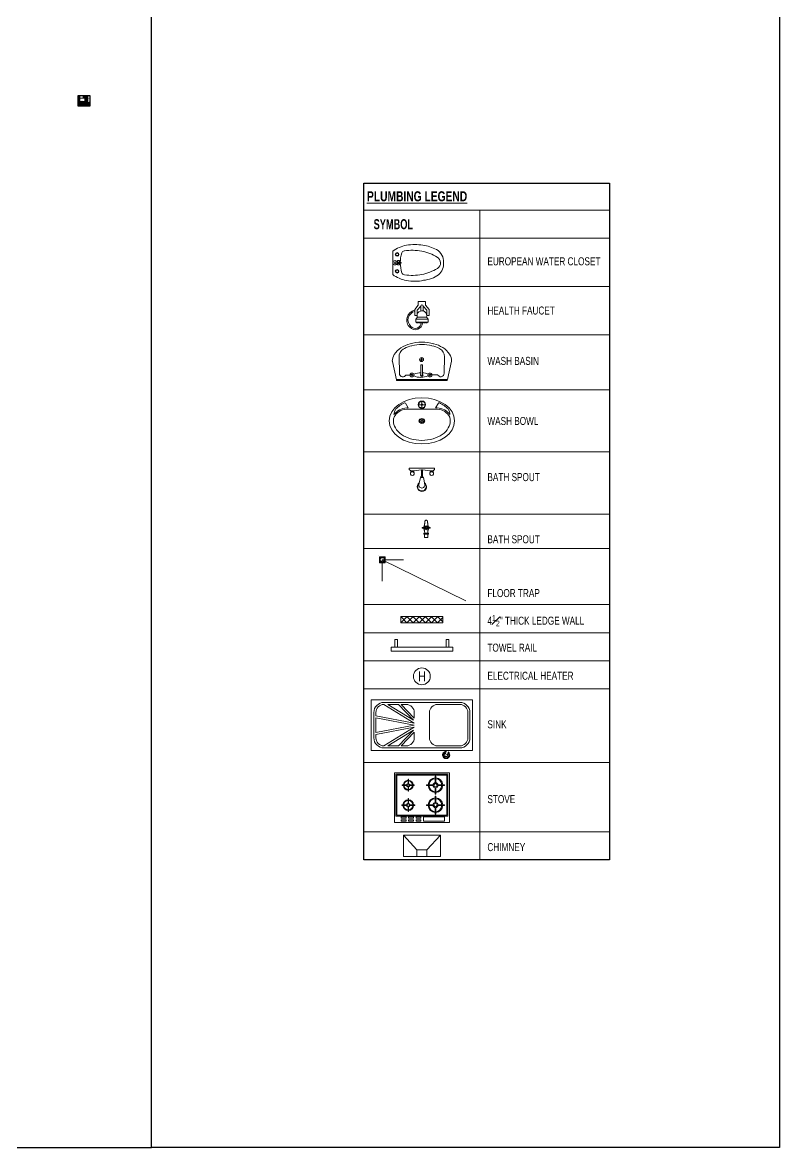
# Model space of a CAD drawing. Header units: inches. Extents: x 3365147 to 3374664, y 1380917 to 1384908.
# Drawn here: x 3370518.6 to 3370813.2, y 1384156.3 to 1384594 of the extents above; entities that cross this region are included whole.
import ezdxf
from ezdxf.enums import TextEntityAlignment as Align

# ---------------------------------------------------------------- set-up
doc = ezdxf.new("R2010")
doc.units = ezdxf.units.IN
doc.header["$LTSCALE"] = 18
doc.header["$MEASUREMENT"] = 0
doc.header["$PDSIZE"] = -1
for name, pattern in [('CONTINOUS', [0]), ('DASHDOT', [1, 0.5, -0.25, 0, -0.25]), ('DOT2', [0.125, 0, -0.125]), ('HIDDEN', [0.375, 0.25, -0.125]), ('HIDDEN2', [0.1875, 0.125, -0.0625])]:
    doc.linetypes.add(name, pattern=pattern)
for name, color, linetype, lineweight in [('CIVIL-DOORS SHUTTER_BC', 40, 'Continuous', 9), ('CIVIL-DOORS THIN_BC', 252, 'Continuous', 5), ('CIVIL-DOORS-00_BC', 30, 'Continuous', 18), ('DETAIL-PART PLAN_BC', 2, 'DASHDOT', 25), ('DETAIL-TEXT ARROW_BC', 4, 'Continuous', 13), ('DETAIL-TEXT HEADING_BC', 2, 'Continuous', 25), ('DETAIL-TEXT_BC', 3, 'CONTINOUS', 18), ('DIM-04_BC', 3, 'Continuous', 9), ('FLOORING-00_BC', 1, 'DASHDOT', 25), ('FLOORING-FLOOR HATCH_BC', 254, 'Continuous', 5), ('PERGOLA HATCH_BC', 252, 'HIDDEN', 5), ('PLUMBING-FITTINGS_BC', 201, 'Continuous', 13), ('PLUMBING-LEDGE WALL HATCH_BC', 165, 'Continuous', 5), ('PLUMBING-LEDGE WALL-00_BC', 164, 'Continuous', 20), ('PLUMBING-LEGEND TEXT BORDER_BC', 4, 'Continuous', 9), ('PLUMBING-LEGEND TEXT-00_BC', 3, 'Continuous', 13), ('PLUMBING-TEXT-00_BC', 4, 'Continuous', 9), ('SECTION-FLOORING LINE_BC', 142, 'Continuous', 20), ('WALL-00_BC', 7, 'Continuous', 30)]:
    doc.layers.add(name, color=color, linetype=linetype, lineweight=lineweight)
doc.styles.add('BC-WALL_DIM', font='swisscl.ttf')
doc.styles.add('DIM_BC', font='swisscl.ttf')
doc.styles.add('WD Room text', font='swisscl.ttf')
doc.dimstyles.new('DIM_BC', dxfattribs={"dimtxt": 4, "dimasz": 2, "dimexe": 4.5, "dimexo": 0, "dimgap": 1, "dimtad": 1, "dimdec": 4, "dimzin": 3, "dimdsep": 46, "dimlunit": 4, "dimtxsty": 'DIM_BC', "dimblk": 'ARCHTICK', "dimcen": 0.0625, "dimdle": 0.25, "dimse1": 1, "dimse2": 1, "dimclrd": 7, "dimclre": 4, "dimclrt": 256, "dimadec": 0, "dimazin": 0, "dimtfac": 0.5, "dimtdec": 4, "dimtix": 1, "dimtofl": 0, "dimtmove": 2, "dimatfit": 2, "dimfxl": 0, "dimfrac": 1, "dimtolj": 1, "dimtzin": 1, "dimlwd": -1, "dimarcsym": 0})
doc.dimstyles.new('FLOORING_DIM-01', dxfattribs={"dimscale": 0.5, "dimtxt": 4, "dimasz": 2, "dimexe": 4.5, "dimexo": 0, "dimgap": 0.5, "dimtad": 1, "dimdec": 4, "dimzin": 3, "dimdsep": 46, "dimlunit": 4, "dimtxsty": 'BC-WALL_DIM', "dimblk": 'ARCHTICK', "dimcen": 0, "dimdle": 1, "dimse1": 1, "dimse2": 1, "dimclrd": 256, "dimclre": 4, "dimclrt": 2, "dimadec": 0, "dimazin": 0, "dimtfac": 0.5, "dimtdec": 4, "dimtix": 1, "dimtofl": 0, "dimtmove": 2, "dimatfit": 3, "dimfxl": 0, "dimfrac": 1, "dimtolj": 1, "dimtzin": 1, "dimarcsym": 0})
doc.dimstyles.new('FLOORING_DIM-02', dxfattribs={"dimscale": 0.5, "dimtxt": 4, "dimasz": 2, "dimexe": 4.5, "dimexo": 0, "dimgap": 0.5, "dimtad": 1, "dimdec": 0, "dimlfac": 25.4, "dimzin": 3, "dimdsep": 46, "dimtxsty": 'BC-WALL_DIM', "dimblk": 'ARCHTICK', "dimcen": 0, "dimdle": 1, "dimse1": 1, "dimse2": 1, "dimclrd": 256, "dimclre": 4, "dimclrt": 3, "dimadec": 0, "dimazin": 0, "dimtfac": 0.5, "dimtdec": 0, "dimtix": 1, "dimtofl": 0, "dimtmove": 2, "dimatfit": 3, "dimfxl": 0, "dimfrac": 1, "dimtolj": 1, "dimtzin": 1, "dimarcsym": 0})

# ---------------------------------------------------------------- blocks, each defined once
blk = doc.blocks.new('Washbase 004 thin')
for p, q in [((-221, 75), (-226, 230)), ((-3, 225), (-3, 189)), ((223, 233), (220, 70)), ((-292, 185), (-251, 4)), ((-22, 202), (15, 202)), ((-10, 145), (-10, 53)), ((-10, 145), (-10, 145)), ((6, 53), (6, 145)), ((6, 145), (6, 145)), ((292, 189), (252, 8)), ((252, 8), (-251, 8)), ((-251, 8), (-251, 0)), ((251, 0), (-251, 0)), ((-220, 57), (-221, 75)), ((-214, 47), (-220, 57)), ((-205, 39), (-214, 47)), ((-194, 35), (-205, 39)), ((-183, 35), (-194, 35)), ((-172, 39), (-183, 35)), ((-163, 47), (-172, 39)), ((-160, 52), (-163, 47)), ((-116, 52), (-160, 52)), ((-10, 53), (-10, 53)), ((6, 53), (6, 53)), ((155, 53), (98, 53)), ((170, 40), (155, 53)), ((181, 36), (170, 40)), ((192, 36), (181, 36)), ((203, 40), (192, 36)), ((212, 48), (203, 40)), ((218, 58), (212, 48)), ((220, 70), (218, 58)), ((251, 0), (251, 8))]:
    blk.add_line(p, q)
for centre, radius in [((-3, 205), 19.5), ((-97, 53), 19.5), ((-97, 53), 8.49), ((79, 53), 19.5), ((79, 53), 8.49)]:
    blk.add_circle(centre, radius)
for centre, radius, start, end in [((-31, 47), 326, 105.3179, 122.617), ((-33, 50), 300, 102.6999, 117.8694), ((4, -97), 474, 90.5137, 104.8044), ((2, -123), 477, 90.2298, 102.2344), ((-1, -97), 474, 75.6777, 89.9684), ((-2, -123), 477, 77.7656, 89.7702), ((33, 50), 300, 62.1306, 77.3001), ((33, 47), 326, 57.86, 75.159), ((-175, 191), 118, 146.8587, 180.8215), ((-87, 136), 221, 122.9064, 147.3539), ((-136, 233), 90, 122.2412, 181.7405), ((-89, 158), 179, 118.2277, 122.2412), ((89, 158), 179, 60.0201, 61.7719), ((133, 235), 90, 358.9463, 60.0201), ((88, 137), 221, 33.1113, 57.5587), ((175, 192), 118, 359.6287, 33.5916), ((-174, 189), 118, 180.1887, 182.0734), ((-2, 146), 7.8, 350.1551, 189.8449), ((174, 191), 118, 359.0529, 0.2459), ((-12, 197), 168, 245.8206, 295.5125), ((-9, -107), 182, 90.2939, 112.5355), ((-2, 53), 13, 128.4979, 51.5021), ((-2, 53), 13.4, 180, 0), ((-2, 53), 7.98, 180, 0), ((-9, -107), 182, 67.4645, 85.1913)]:
    blk.add_arc(centre, radius, start, end)
blk = doc.blocks.new('Sink-Drain-Board')
blk.add_line((59, -250), (64, -235))
for points in [[(600, 500), (100, 500), (100, -500), (600, -500)], [(350, 78), (422, 455), (278, 455)], [(302, 84), (145, 338), (145, 232)], [(398, 84), (555, 232), (555, 338)]]:
    blk.add_lwpolyline(points, close=True)
for points in [[(475, 475), (225, 475, 0.414214), (125, 375), (125, -375, 0.414214), (225, -475), (475, -475, 0.414214), (575, -375), (575, 375, 0.414214)], [(330, 77), (258, 455), (225, 455, 0.409182), (145, 376)], [(370, 77), (555, 376, 0.409182), (475, 455), (442, 455)], [(225, 75), (282, 75), (145, 204), (145, 155, 0.414214)], [(418, 75), (475, 75, 0.414214), (555, 155), (555, 204)]]:
    blk.add_lwpolyline(points, format="xyb", close=True)
blk.add_lwpolyline([(475, -75), (225, -75, 0.414214), (145, -155), (145, -375, 0.414214), (225, -455), (475, -455, 0.414214), (555, -375), (555, -155, 0.414214), (475, -75, 0.206169)], format="xyb")
for radius, start, end in [(35.7, 353.7566, 327.6531), (33.5, 354.6202, 326.7222), (27.9, 357.3499, 323.7758), (17.3, 7.8583, 312.3547)]:
    blk.add_arc((55, -240), radius, start, end)
blk = doc.blocks.new('hob')
at = {"lineweight": 5}
for points in [[(0, -10.72), (19.32, -10.72), (19.32, 10.72), (0, 10.72)], [(0.5, 10.11), (16.8, 10.11), (16.8, -10.14), (0.5, -10.14)], [(0.88, 9.73), (16.43, 9.73), (16.43, -9.77), (0.88, -9.77)], [(17.12, 8.8), (18.72, 8.8), (18.72, 0.57), (17.12, 0.57)], [(17.12, -0.44), (17.65, -0.44), (17.65, -2.29), (17.12, -2.29)], [(17.12, -3.3), (17.65, -3.3), (17.65, -5.16), (17.12, -5.16)], [(18.22, -0.44), (18.75, -0.44), (18.75, -2.29), (18.22, -2.29)], [(18.22, -3.3), (18.75, -3.3), (18.75, -5.16), (18.22, -5.16)], [(17.12, -6.17), (17.65, -6.17), (17.65, -8.02), (17.12, -8.02)], [(18.22, -6.17), (18.75, -6.17), (18.75, -8.02), (18.22, -8.02)]]:
    blk.add_lwpolyline(points, close=True, dxfattribs=at)
for points in [[(4.64, 6.29), (4.64, 8.79), (4.9, 8.79), (4.9, 6.29)], [(12.66, 6.29), (12.66, 8.79), (12.41, 8.79), (12.41, 6.29)], [(3.8, 5.1), (1.28, 5.1), (1.28, 5.36), (3.79, 5.36)], [(5.79, 5.36), (8.27, 5.36), (8.27, 5.1), (5.77, 5.1)], [(11.51, 5.36), (9.03, 5.36), (9.03, 5.1), (11.53, 5.1)], [(13.5, 5.1), (16.03, 5.1), (16.03, 5.36), (13.52, 5.36)], [(4.9, 4.29), (4.9, 1.79), (4.64, 1.79), (4.64, 4.3)], [(12.41, 4.29), (12.41, 1.79), (12.66, 1.79), (12.66, 4.3)], [(4.86, -4.67), (4.86, -3.02), (4.69, -3.02), (4.69, -4.67)], [(12.44, -4.61), (12.44, -2.8), (12.62, -2.8), (12.62, -4.61)], [(4.14, -5.2), (2.47, -5.2), (2.47, -5.37), (4.13, -5.37)], [(4.69, -5.98), (4.69, -7.64), (4.86, -7.64), (4.86, -5.99)], [(5.45, -5.37), (7.09, -5.37), (7.09, -5.2), (5.44, -5.2)], [(11.79, -5.37), (10, -5.37), (10, -5.19), (11.8, -5.19)], [(12.62, -6.04), (12.62, -7.85), (12.44, -7.85), (12.44, -6.05)], [(13.23, -5.19), (15.05, -5.19), (15.05, -5.37), (13.24, -5.37)]]:
    blk.add_lwpolyline(points, dxfattribs=at)
for centre, radius in [((4.79, 5.29), 1), ((4.79, 5.29), 0.63), ((12.52, 5.29), 1), ((12.52, 5.29), 0.63), ((4.79, -5.33), 0.664), ((4.79, -5.33), 0.416), ((12.52, -5.33), 0.725), ((12.52, -5.33), 0.454)]:
    blk.add_circle(centre, radius, dxfattribs=at)
for centre, radius, start, end in [((4.76, 5.27), 2.88, 92.3897, 178.214), ((4.76, 5.27), 2.88, 183.3145, 267.6103), ((4.76, 5.27), 2.51, 92.7471, 177.947), ((4.76, 5.27), 2.51, 183.8106, 267.2529), ((4.76, 5.27), 2.88, 1.786, 87.2897), ((4.76, 5.27), 2.51, 2.053, 86.8842), ((4.76, 5.27), 2.51, 273.1158, 356.1894), ((4.76, 5.27), 2.88, 272.7103, 356.6855), ((12.54, 5.27), 2.88, 92.7103, 178.214), ((12.54, 5.27), 2.88, 183.3145, 267.2897), ((12.54, 5.27), 2.51, 93.1158, 177.947), ((12.54, 5.27), 2.51, 183.8106, 266.8842), ((12.54, 5.27), 2.88, 1.786, 87.6103), ((12.54, 5.27), 2.51, 2.053, 87.2529), ((12.54, 5.27), 2.51, 272.7471, 356.1894), ((12.54, 5.27), 2.88, 272.3897, 356.6855), ((4.77, -5.31), 1.9, 92.3897, 176.6855), ((4.77, -5.31), 1.66, 92.7471, 176.1894), ((4.77, -5.31), 1.9, 3.3145, 87.2897), ((4.77, -5.31), 1.66, 3.8106, 86.8842), ((12.54, -5.31), 2.08, 92.7103, 176.6855), ((12.54, -5.31), 1.81, 93.1158, 176.1894), ((12.54, -5.31), 2.08, 3.3145, 87.6103), ((12.54, -5.31), 1.81, 3.8106, 87.2529), ((4.77, -5.31), 1.9, 181.786, 267.6103), ((4.77, -5.31), 1.66, 182.053, 267.2529), ((4.77, -5.31), 1.66, 273.1158, 357.947), ((4.77, -5.31), 1.9, 272.7103, 358.214), ((12.54, -5.31), 2.08, 181.786, 267.2897), ((12.54, -5.31), 1.81, 182.053, 266.8842), ((12.54, -5.31), 1.81, 272.7471, 357.947), ((12.54, -5.31), 2.08, 272.3897, 358.214)]:
    blk.add_arc(centre, radius, start, end, dxfattribs=at)
blk = doc.blocks.new('Handrail Toilet')
at = {"ltscale": 20}
for p, q in [((-12, -1.49), (-12, 0)), ((-12, 0), (12, 0)), ((12, 0), (12, -1.49)), ((12, -1.49), (-12, -1.49))]:
    blk.add_line(p, q, dxfattribs=at)
for points in [[(-10.5, 0), (-9.5, 0), (-9.5, 3), (-10.5, 3)], [(10.5, 0), (9.5, 0), (9.5, 3), (10.5, 3)]]:
    blk.add_lwpolyline(points, close=True, dxfattribs=at)
blk = doc.blocks.new('EWC - WM thin')
at = {"linetype": 'ByBlock', "ltscale": 0.5}
blk.add_lwpolyline([(-116.2, 0, 0.1132563), (-173.8, -136.8, 0.1025473), (-172.4, -306.2, 0.1210755), (-117.4, -454.4, 0.2515568), (3.2, -502, 0.3071675), (131, -432.9, 0.0944069), (173.8, -299.4, 0.0984011), (173.8, -136.8, 0.1132563), (116.2, 0)], format="xyb", close=True, dxfattribs=at)
blk.add_lwpolyline([(-2.6, -75, 0.0442971), (-97.6, -89, 0.3337502), (-117.4, -115.4, -0.0003751), (-117.4, -117.6, 0.0908939), (-115, -288.2, 0.0894777), (-54.4, -442.8, 0.5718829), (56.4, -440.2, 0.0867231), (115.6, -288.2, 0.0900205), (118, -115.4, 0.042531), (117.9, -114.1, 0.3200505), (98.2, -89, 0.0646723), (3.4, -75, -9.0991352)], format="xyb", dxfattribs=at)
for points in [[(-2.6, -68.6), (-20.2, -68.6), (-20.2, -48), (21.8, -48), (21.8, -68.6), (3, -68.6)], [(-2.6, -61), (-2.6, -84.2), (3, -84.2), (3, -61)]]:
    blk.add_lwpolyline(points, dxfattribs=at)
for centre, major_axis in [((-83.4, -44.2), (-18.2, 0)), ((-83.4, -44.2), (-12.2, 0)), ((0.7, -23.8), (-21.7, 0)), ((0.7, -23.8), (0, -8.9)), ((0.1, -58.6), (-2.1, 3)), ((84, -44.2), (-18.2, 0)), ((84, -44.2), (-12.2, 0))]:
    blk.add_ellipse(centre, major_axis=major_axis, ratio=1, dxfattribs=at)
blk.add_ellipse((0.2, -58.6), major_axis=(-8.2, 0), ratio=1, start_param=1.9192698, end_param=7.5055082, dxfattribs=at)
blk = doc.blocks.new('CHIMNEY_BC')
at = {"linetype": 'ByBlock', "ltscale": 6}
blk.add_lwpolyline([(7.19, 8.39), (-7.19, 8.39), (-1.94, 2.58), (1.94, 2.58)], close=True, dxfattribs=at)
at = {"ltscale": 12}
blk.add_lwpolyline([(-7.19, 0), (7.19, 0), (7.19, 8.39), (-7.19, 8.39)], close=True, dxfattribs=at)
at = {"linetype": 'ByBlock', "ltscale": 12}
blk.add_lwpolyline([(1.94, 2.58), (-1.94, 2.58), (-1.94, 0), (1.94, 0)], close=True, dxfattribs=at)
blk = doc.blocks.new('TRAP')
at = {"ltscale": 12}
blk.add_line((0, 0), (0, 0), dxfattribs=at)
at = {"ltscale": 6}
blk.add_lwpolyline([(1, 1), (5.5, 1), (5.5, 5.5), (1, 5.5)], close=True, dxfattribs=at)
for radius in [2.2, 2.1, 1.65]:
    blk.add_circle((3.25, 3.25), radius, dxfattribs=at)
blk = doc.blocks.new('*U1131')
at = {"ltscale": 12}
for p, q in [((6, 6), (38.04, 71.13)), ((6, 22.5), (6, 6)), ((6, 6), (22.5, 6))]:
    blk.add_line(p, q, dxfattribs=at)
blk.add_blockref('TRAP', (2.75, 2.75))
blk = doc.blocks.new('FAUCET')
for p, q in [((-0.96, 2.76), (-1.39, 2.76)), ((-1.39, 2.76), (-1.39, 1.58)), ((-1.2, 3.47), (-1.2, 4.03)), ((-1.2, 4.03), (0, 4.03)), ((1.2, 3.47), (-1.2, 3.47)), ((-0.89, 3.06), (-1.2, 3.47)), ((-1.03, 4.03), (-1.03, 4.14)), ((-1.03, 4.14), (-0.73, 4.14)), ((-0.73, 4.03), (-1.03, 4.03)), ((-0.96, 2.76), (-0.96, 1.69)), ((0.89, 3.06), (-0.89, 3.06)), ((-0.73, 4.14), (-0.73, 4.03)), ((-0.58, 4.03), (-0.58, 4.14)), ((-0.58, 4.14), (-0.28, 4.14)), ((-0.28, 4.03), (-0.58, 4.03)), ((-0.28, 4.14), (-0.28, 4.03)), ((-0.15, 4.03), (-0.15, 4.14)), ((-0.15, 4.14), (0.15, 4.14)), ((0.15, 4.03), (-0.15, 4.03)), ((1.2, 4.03), (0, 4.03)), ((0.15, 4.14), (0.15, 4.03)), ((0.28, 4.03), (0.28, 4.14)), ((0.28, 4.14), (0.58, 4.14)), ((0.58, 4.03), (0.28, 4.03)), ((0.58, 4.14), (0.58, 4.03)), ((0.72, 4.03), (0.72, 4.14)), ((0.72, 4.14), (1.02, 4.14)), ((1.02, 4.03), (0.72, 4.03)), ((0.89, 3.06), (1.2, 3.47)), ((0.96, 2.76), (0.96, 1.69)), ((0.96, 2.76), (1.39, 2.76)), ((1.02, 4.14), (1.02, 4.03)), ((1.2, 3.47), (1.2, 4.03)), ((1.39, 2.76), (1.39, 1.58)), ((-1.39, 1.58), (-0.72, 0.73)), ((-0.96, 1.69), (-0.24, 0.89)), ((-0.72, 0.73), (-0.72, 0)), ((0.72, 0), (-0.72, 0)), ((-0.23, 1.79), (-0.23, 0.89)), ((0.24, 0.89), (0.24, 1.84)), ((0.96, 1.69), (0.24, 0.89)), ((1.39, 1.58), (0.72, 0.73)), ((0.72, 0.73), (0.72, 0))]:
    blk.add_line(p, q)
for centre, radius, start, end in [((-1.04, 3.6), 1.93, 131.2334, 258.476), ((-1.04, 3.6), 1.68, 131.2334, 258.476), ((-1.29, 4.1), 1.39, 1.7537, 138.563), ((-1.29, 4.1), 1.14, 1.7537, 138.563), ((-0.01, 2.76), 0.953, 159.852, 18.8746), ((0, 0.89), 0.232, 180, 360)]:
    blk.add_arc(centre, radius, start, end)
blk = doc.blocks.new('*U1135')
blk.add_blockref('FAUCET', (0, 0))
blk = doc.blocks.new('SHOWER')
for p, q in [((-4.92, 0.43), (-4.34, 0.99)), ((-4.92, 0), (-4.92, 0.43)), ((4.92, 0), (-4.92, 0)), ((-3.2, 0.99), (-0.19, 0.61)), ((-0.19, 0.61), (-0.19, 3.07)), ((0.19, 3.07), (-0.19, 3.07)), ((-0.19, 0.61), (0.19, 0.61)), ((0.19, 0.61), (0.19, 3.07)), ((4.92, 0.43), (4.34, 0.99)), ((4.92, 0), (4.92, 0.43))]:
    blk.add_line(p, q)
blk.add_lwpolyline([(-1.16, 6.34), (-0.59, 3.55), (0.59, 3.55), (1.12, 6.29, 1.184845), (-1.16, 6.34, -1.640527)], format="xyb")
for points in [[(-4.34, 0.99), (-4.34, 1.41), (-3.2, 1.41), (-3.2, 0.99)], [(4.34, 0.99), (4.34, 1.4), (3.2, 1.4), (3.2, 0.99)]]:
    blk.add_lwpolyline(points, close=True)
blk.add_lwpolyline([(0.19, 0.61), (3.2, 0.99)])
for centre, radius, start, end in [((0, 7.17), 1.83, 302.5521, 236.0155), ((0, 7.17), 1.64, 309.2232, 228.7665), ((-3.77, 2.03), 0.742, 302.8622, 237.1278), ((0, 3.55), 0.479, 179.5624, 0.3446), ((3.77, 2.03), 0.742, 302.8622, 237.1278)]:
    blk.add_arc(centre, radius, start, end)
blk = doc.blocks.new('*U1133')
blk.add_blockref('SHOWER', (0, 0))
blk = doc.blocks.new('OVAL_WASH')
for p, q in [((-5.35, 3.89), (-6.44, 2.04)), ((-5.93, 3.89), (-5.35, 3.89)), ((-5.9, 4.36), (5.9, 4.36)), ((0, 2.68), (-1.45, 2.68)), ((0, 2.68), (0, 4.12)), ((0, 2.68), (0, 1.23)), ((0, 2.68), (1.44, 2.67)), ((5.33, 3.89), (6.43, 2.04)), ((5.91, 3.89), (5.33, 3.89))]:
    blk.add_line(p, q)
for radius in [1.44, 0.289]:
    blk.add_circle((0, 2.68), radius)
for centre, start, end in [((-2.42, 3.67), 314.1388, 0.8697), ((-2.42, 1.67), 359.1303, 45.8612), ((-1, 5.09), 269.0432, 315.7742), ((-1, 0.26), 44.1388, 90.8697), ((1, 5.09), 224.0518, 270.7827), ((1, 0.26), 89.1303, 135.8612), ((2.42, 3.67), 179.0432, 225.7742), ((2.41, 1.67), 134.0518, 180.7827)]:
    blk.add_arc(centre, 1.39, start, end)
blk.add_ellipse((0, 8.96), major_axis=(-12.74, 0), ratio=0.706166)
at = {"extrusion": (0, 0, -1)}
for centre, major_axis, start_param, end_param in [((-1.86, 8.28), (9.38, 0), 3.597624, 4.011129), ((-0.73, 7.16), (11.13, -0.01), 4.011129, 4.37591), ((0, 5.41), (13.36, -0.01), 4.37591, 4.712389), ((0, 5.41), (13.36, -0.01), 4.712389, 5.048868), ((0.74, 7.16), (11.13, -0.01), -1.234317, -0.869536), ((1.87, 8.27), (9.38, 0), -0.869536, -0.456032), ((-3.6, 8.99), (7.44, 0), 3.141593, 3.597624), ((-3.6, 8.99), (7.44, 0), 2.892154, 3.141593), ((0.03, 9.58), (0.142, 0), -1.570796, 4.712389), ((3.61, 8.99), (7.44, 0), -0.456032, 0), ((3.61, 8.99), (7.44, 0), 0, 0.249439), ((-5.26, 9.33), (6.55, 0), 1.672132, 2.604111), ((-5.77, 6.52), (5.12, 0), 2.601342, 3.143939), ((-5.26, 9.33), (5.99, 0), 1.676822, 2.758257), ((5.27, 9.32), (5.99, 0), 0.383336, 1.464771), ((-1.86, 9.7), (10.51, -0.01), 2.272056, 2.480641), ((-0.73, 10.81), (12.26, -0.01), 2.090016, 2.272056), ((-6.71, 2.21), (0.337, 0), 0.635758, 1.896144)]:
    blk.add_ellipse(centre, major_axis=major_axis, ratio=0.833361, start_param=start_param, end_param=end_param, dxfattribs=at)
for centre, major_axis in [((0, 8.99), (1.13, 0)), ((0, 8.99), (0.963, -0.001)), ((-0.66, 9.19), (0.142, 0)), ((0, 8.99), (0.142, 0)), ((0.68, 9.15), (0.142, 0)), ((-0.44, 8.52), (0.142, 0)), ((0.4, 8.5), (0.142, 0))]:
    blk.add_ellipse(centre, major_axis=major_axis, ratio=0.833361, dxfattribs=at)
for centre, major_axis, start_param, end_param in [((5.24, 9.33), (-6.55, 0), 1.672132, 2.604111), ((5.75, 6.52), (-5.12, 0), 2.601342, 3.143939), ((6.7, 2.21), (-0.337, 0), 0.635758, 1.896144), ((0.71, 10.81), (-12.26, -0.01), 2.090016, 2.272056), ((1.84, 9.7), (-10.51, -0.01), 2.272056, 2.480641)]:
    blk.add_ellipse(centre, major_axis=major_axis, ratio=0.833361, start_param=start_param, end_param=end_param)
blk = doc.blocks.new('*U1134')
blk.add_blockref('OVAL_WASH', (0, 3))
blk = doc.blocks.new('Tap Plan')
blk.add_line((-0.45, 0), (0.45, 0))
for points in [[(-0.45, -0.88), (-0.45, 0)], [(0.45, -0.87), (0.45, 0)], [(-1.04, -2.62), (-1.04, -2.49), (-0.89, -2.43), (-0.74, -2.43), (-0.34, -2.49), (-0.18, -2.49), (-0.11, -2.4), (0.11, -2.4), (0.18, -2.49), (0.34, -2.49), (0.41, -2.43), (0.81, -2.43), (1.04, -2.49), (1.04, -2.49), (1.04, -2.62), (1.04, -2.62), (0.81, -2.69), (0.41, -2.69), (0.34, -2.62), (0.18, -2.62), (0.11, -2.72), (-0.11, -2.72), (-0.18, -2.62), (-0.34, -2.62), (-0.74, -2.69), (-0.89, -2.69), (-1.04, -2.62), (-1.04, -2.49)], [(-0.39, -1.13), (-0.39, -1.31), (-0.4, -1.46), (-0.41, -1.57), (-0.43, -1.67), (-0.45, -1.75), (-0.47, -1.83), (-0.49, -1.89), (-0.51, -1.95), (-0.53, -2.02), (-0.55, -2.09), (-0.56, -2.16), (-0.58, -2.24), (-0.59, -2.31), (-0.6, -2.38), (-0.6, -2.43)], [(-0.59, -2.69), (-0.59, -2.72), (-0.58, -2.78), (-0.56, -2.83), (-0.55, -2.89), (-0.53, -2.94), (-0.52, -2.99), (-0.5, -3.04), (-0.49, -3.08), (-0.47, -3.13), (-0.46, -3.18), (-0.44, -3.23), (-0.43, -3.29), (-0.42, -3.34), (-0.41, -3.41), (-0.4, -3.48), (-0.4, -3.56), (-0.39, -3.64), (-0.39, -3.73), (-0.38, -3.82), (-0.38, -3.9), (-0.37, -3.99), (-0.36, -4.08), (-0.34, -4.16), (-0.32, -4.24), (-0.3, -4.31), (-0.26, -4.37), (-0.22, -4.43), (-0.16, -4.47), (-0.09, -4.49), (0, -4.5)], [(-0.52, -0.87), (-0.52, -1.13)], [(-0.45, -0.87), (-0.45, -1.13)], [(-0.32, -0.87), (-0.32, -1.13)], [(-0.13, -0.87), (-0.13, -1.13)], [(0.59, -2.68), (0.59, -2.72), (0.58, -2.78), (0.56, -2.83), (0.55, -2.89), (0.53, -2.94), (0.52, -2.99), (0.5, -3.04), (0.49, -3.08), (0.47, -3.13), (0.46, -3.18), (0.44, -3.23), (0.43, -3.29), (0.42, -3.34), (0.41, -3.41), (0.4, -3.48), (0.4, -3.56), (0.39, -3.64), (0.39, -3.73), (0.38, -3.82), (0.38, -3.9), (0.37, -3.99), (0.36, -4.08), (0.34, -4.16), (0.32, -4.24), (0.3, -4.31), (0.26, -4.37), (0.22, -4.43), (0.16, -4.47), (0.09, -4.49), (0, -4.5)], [(0.13, -0.87), (0.13, -1.13)], [(0.32, -0.87), (0.32, -1.13)], [(0.39, -1.13), (0.39, -1.31), (0.4, -1.46), (0.41, -1.57), (0.43, -1.67), (0.45, -1.75), (0.47, -1.83), (0.49, -1.89), (0.51, -1.95), (0.53, -2.02), (0.55, -2.09), (0.56, -2.16), (0.58, -2.24), (0.59, -2.31), (0.6, -2.38), (0.6, -2.44)], [(0.45, -0.87), (0.45, -1.13)], [(0.52, -0.87), (0.52, -1.13)]]:
    blk.add_lwpolyline(points)
blk.add_lwpolyline([(0.58, -0.87), (-0.58, -0.87), (-0.58, -1.13), (0.58, -1.13)], close=True)
for radius, start, end in [(0.518, 14.4775, 165.5225), (0.518, 194.4775, 345.5225), (0.259, 14.4775, 165.5225), (0.259, 194.4775, 345.5225)]:
    blk.add_arc((0, -2.56), radius, start, end)
blk = doc.blocks.new('*U1132')
at = {"rotation": 179.9999999970482}
blk.add_blockref('Tap Plan', (4.66, 0), dxfattribs=at)
blk = doc.blocks.new('ARCHTICK')
at = {"color": 0, "const_width": 0.15}
blk.add_lwpolyline([(-0.5, -0.5), (0.5, 0.5)], dxfattribs=at)
blk = doc.blocks.new('*D1441')
at = {"layer": 'Defpoints', "color": 0, "ltscale": 0.5, "transparency": 16777216}
for p in [(3370544.13, 1384564.01), (3370543, 1384562.93), (3370544.13, 1384562.93)]:
    blk.add_point(p, dxfattribs=at)
at = {"layer": 'DIM-04_BC', "color": 4, "linetype": 'HIDDEN2', "lineweight": -2, "ltscale": 0.5, "transparency": 16777216}
for p, q in [((3370543, 1384562.93), (3370543, 1384564.15)), ((3370544.13, 1384562.93), (3370544.13, 1384564.15))]:
    blk.add_line(p, q, dxfattribs=at)
at = {"layer": 'DIM-04_BC', "color": 7, "ltscale": 0.5, "transparency": 16777216}
blk.add_line((3370543, 1384564.01), (3370544.14, 1384564.01), dxfattribs=at)
at = {"layer": 'DIM-04_BC', "color": 7, "ltscale": 0.5, "transparency": 16777216, "xscale": 0.0625, "yscale": 0.0625, "zscale": 0.0625, "rotation": 180}
blk.add_blockref('ARCHTICK', (3370543, 1384564.01), dxfattribs=at)
at = {"layer": 'DIM-04_BC', "color": 7, "ltscale": 0.5, "transparency": 16777216, "xscale": 0.0625, "yscale": 0.0625, "zscale": 0.0625}
blk.add_blockref('ARCHTICK', (3370544.13, 1384564.01), dxfattribs=at)
at = {"layer": 'DIM-04_BC', "ltscale": 0.5, "transparency": 16777216, "insert": (3370543.57, 1384564.11), "char_height": 0.125, "attachment_point": 5, "style": 'DIM_BC'}
blk.add_mtext('\\A1;1½"', dxfattribs=at)
blk = doc.blocks.new('_ArchTick')
at = {"color": 0, "linetype": 'ByBlock', "const_width": 0.15}
blk.add_lwpolyline([(-0.5, -0.5), (0.5, 0.5)], dxfattribs=at)
blk = doc.blocks.new('*D1442')
at = {"layer": 'Defpoints', "color": 0, "ltscale": 0.01, "transparency": 16777216}
for p in [(3370542.94, 1384563.26), (3370542.94, 1384562.87), (3370543.19, 1384562.87)]:
    blk.add_point(p, dxfattribs=at)
at = {"layer": 'DETAIL-TEXT ARROW_BC', "color": 4, "linetype": 'DOT2', "lineweight": -2, "ltscale": 0.01, "transparency": 16777216}
for p, q in [((3370542.94, 1384563.26), (3370543.22, 1384563.26)), ((3370542.94, 1384562.87), (3370543.22, 1384562.87))]:
    blk.add_line(p, q, dxfattribs=at)
at = {"layer": 'DETAIL-TEXT ARROW_BC', "lineweight": -2, "ltscale": 0.01, "transparency": 16777216}
blk.add_line((3370543.19, 1384563.2), (3370543.19, 1384562.93), dxfattribs=at)
at = {"layer": 'DETAIL-TEXT ARROW_BC', "ltscale": 0.01, "transparency": 16777216}
for points in [[(3370543.18, 1384563.2), (3370543.2, 1384563.2), (3370543.19, 1384563.26)], [(3370543.18, 1384562.93), (3370543.2, 1384562.93), (3370543.19, 1384562.87)]]:
    blk.add_solid(points, dxfattribs=at)
at = {"layer": 'DETAIL-TEXT ARROW_BC', "color": 3, "ltscale": 0.01, "transparency": 16777216, "insert": (3370543.11, 1384563.06), "char_height": 0.125, "attachment_point": 5, "rotation": 90, "style": 'BC-WALL_DIM'}
blk.add_mtext('\\A1;  ', dxfattribs=at)
blk = doc.blocks.new('*D1443')
at = {"layer": 'Defpoints', "color": 0, "ltscale": 0.5, "transparency": 16777216}
for p in [(3370544.13, 1384564.51), (3370540.63, 1384563.26), (3370544.13, 1384563.26)]:
    blk.add_point(p, dxfattribs=at)
at = {"layer": 'DIM-04_BC', "color": 7, "ltscale": 0.5, "transparency": 16777216}
blk.add_line((3370540.62, 1384564.51), (3370544.14, 1384564.51), dxfattribs=at)
at = {"layer": 'DIM-04_BC', "color": 4, "linetype": 'HIDDEN2', "lineweight": -2, "ltscale": 0.5, "transparency": 16777216}
for p, q in [((3370540.63, 1384563.26), (3370540.63, 1384564.65)), ((3370544.13, 1384563.26), (3370544.13, 1384564.65))]:
    blk.add_line(p, q, dxfattribs=at)
at = {"layer": 'DIM-04_BC', "color": 7, "ltscale": 0.5, "transparency": 16777216, "xscale": 0.0625, "yscale": 0.0625, "zscale": 0.0625, "rotation": 180}
blk.add_blockref('ARCHTICK', (3370540.63, 1384564.51), dxfattribs=at)
at = {"layer": 'DIM-04_BC', "color": 7, "ltscale": 0.5, "transparency": 16777216, "xscale": 0.0625, "yscale": 0.0625, "zscale": 0.0625}
blk.add_blockref('ARCHTICK', (3370544.13, 1384564.51), dxfattribs=at)
at = {"layer": 'DIM-04_BC', "ltscale": 0.5, "transparency": 16777216, "insert": (3370542.38, 1384564.6), "char_height": 0.125, "attachment_point": 5, "style": 'DIM_BC'}
blk.add_mtext('\\A1;4"', dxfattribs=at)

msp = doc.modelspace()

# ---------------------------------------------------------------- hatches: boundary and pattern name
at = {"layer": 'CIVIL-DOORS THIN_BC'}
h = msp.add_hatch(dxfattribs=at)
h.set_pattern_fill('ENDGRAIN', color=256, angle=90, style=0, pattern_type=2)
h.set_pattern_definition([(90, (3376416.8875, 1382611.1204), (-1, 1), [0.05, -0.95]), (90, (3376416.7875, 1382610.4204), (-1, 1), [0.1, -0.9]), (90, (3376416.7375, 1382611.0704), (-1, 1), [0.05, -0.95]), (90, (3376416.6375, 1382610.4704), (-1, 1), [0.05, -0.95]), (90, (3376416.5875, 1382611.0704), (-1, 1), [0.05, -0.95]), (90, (3376416.5375, 1382610.5204), (-1, 1), [0.05, -0.95]), (90, (3376416.4875, 1382611.0704), (-1, 1), [0.05, -0.95]), (90, (3376416.3875, 1382610.5204), (-1, 1), [0.05, -0.55, 0.05, -0.35]), (90, (3376416.2875, 1382610.5204), (-1, 1), [0.1, -0.5, 0.05, -0.35]), (90, (3376416.1375, 1382610.4704), (-1, 1), [0.05, -0.15, 0.05, -0.4, 0.05, -0.3]), (90, (3376416.0375, 1382610.4204), (-1, 1), [0.05, -0.2, 0.1, -0.65]), (90, (3376415.9875, 1382611.0704), (-1, 1), [0.05, -0.95]), (90, (3376415.9375, 1382610.4204), (-1, 1), [0.05, -0.25, 0.05, -0.65]), (135, (3376416.8875, 1382610.3204), (-1, 2e-16), [0.141421, -1.27279256]), (135, (3376416.8875, 1382611.1704), (-1, 2e-16), [0.2828427, -1.13137086]), (135, (3376416.3875, 1382611.1704), (-1, 2e-16), [0.07071, -1.34350356]), (135, (3376416.2875, 1382610.3204), (-1, 2e-16), [0.212132, -1.20208156]), (135, (3376416.2875, 1382611.1704), (-1, 2e-16), [0.3535534, -1.06066016]), (135, (3376416.1375, 1382611.1704), (-1, 2e-16), [0.212132, -1.20208156]), (45, (3376416.0375, 1382610.9704), (3e-16, 1), [0.07071, -1.34350356]), (45, (3376416.8375, 1382610.6204), (3e-16, 1), [0.141421, -1.27279256]), (45, (3376416.4375, 1382610.6704), (3e-16, 1), [0.141421, -1.27279256]), (45, (3376416.6375, 1382610.9704), (3e-16, 1), [0.141421, -1.27279256]), (45, (3376416.2375, 1382610.9204), (3e-16, 1), [0.141421, -1.27279256]), (45, (3376416.1375, 1382610.9704), (3e-16, 1), [0.212132, -1.20208156]), (45, (3376416.7375, 1382610.7204), (3e-16, 1), [0.212132, -1.20208156]), (45, (3376416.6875, 1382610.8704), (3e-16, 1), [0.212132, -1.20208156]), (45, (3376416.3375, 1382610.7204), (3e-16, 1), [0.212132, -1.20208156]), (45, (3376416.2875, 1382610.8204), (3e-16, 1), [0.212132, -1.20208156]), (116.565051, (3376416.6875, 1382610.3704), (-4e-10, 1), [0.11180339, -2.12426458]), (116.565051, (3376416.7375, 1382611.1204), (-4e-10, 1), [0.4472136, -1.78885438]), (116.565051, (3376416.5875, 1382611.1204), (-4e-10, 1), [0.4472136, -1.78885438]), (116.565051, (3376416.4875, 1382611.1204), (-4e-10, 1), [0.447214, -0.67, 0.22361, -0.89524398]), (116.565051, (3376416.3375, 1382611.2204), (-4e-10, 1), [0.11180339, -2.12426458]), (116.565051, (3376415.9875, 1382610.3204), (-4e-10, 1), [0.11180339, -2.12426458]), (116.565051, (3376415.9875, 1382611.1204), (-4e-10, 1), [0.2236068, -2.01246118]), (63.434949, (3376416.8875, 1382610.8704), (4e-10, 1), [0.2236068, -2.01246118]), (63.434949, (3376416.6375, 1382610.5204), (4e-10, 1), [0.2236068, -2.01246118]), (63.434949, (3376416.7875, 1382610.5204), (4e-10, 1), [0.11180339, -2.12426118]), (63.434949, (3376416.5375, 1382610.5704), (4e-10, 1), [0.3354102, -1.90065778]), (63.434949, (3376416.5375, 1382610.7704), (4e-10, 1), [0.2236068, -2.01246118]), (63.434949, (3376416.4875, 1382610.8704), (4e-10, 1), [0.2236068, -2.01246118]), (63.434949, (3376416.3875, 1382610.5704), (4e-10, 1), [0.11180339, -2.12426118]), (63.434949, (3376416.2875, 1382610.6204), (4e-10, 1), [0.11180339, -2.12426118]), (63.434949, (3376416.0875, 1382611.0204), (4e-10, 1), [0.11180339, -2.12426118]), (63.434949, (3376416.4375, 1382610.9704), (4e-10, 1), [0.11180339, -2.12426118]), (63.434949, (3376416.1375, 1382610.5204), (4e-10, 1), [0.3354102, -1.90065778]), (63.434949, (3376416.0375, 1382610.4704), (4e-10, 1), [0.2236068, -2.01246118]), (63.434949, (3376416.3375, 1382611.0204), (4e-10, 1), [0.1118, -1.0062, 0.1118, -1.00626798]), (63.434949, (3376416.1375, 1382610.7204), (4e-10, 1), [0.2236068, -2.01246118]), (63.434949, (3376416.0375, 1382610.7704), (4e-10, 1), [0.2236068, -2.01246118]), (63.434949, (3376415.9375, 1382610.4704), (4e-10, 1), [0.2236068, -2.01246118]), (63.434949, (3376415.9375, 1382610.7704), (4e-10, 1), [0.2236068, -2.01246118])])
h.paths.add_polyline_path([(3370543.62439, 1384563.04446), (3370543.62439, 1384563.75392), (3370543.36079, 1384563.75392), (3370543.36079, 1384563.04446)], flags=16)
h.paths.add_polyline_path([(3370544.12969, 1384565.50992), (3370543.00469, 1384565.50992), (3370543.00469, 1384562.92871), (3370544.12969, 1384562.92871)])
at = {"layer": 'FLOORING-FLOOR HATCH_BC'}
h = msp.add_hatch(dxfattribs=at)
h.set_pattern_fill('ANSI31', color=256, scale=0.5, style=0)
h.set_pattern_definition([(45, (3376416.887505, 1382610.32041), (-0.0441941738, 0.0441941738), [])])
h.paths.add_polyline_path([(3370540.19219, 1384563.25985), (3370540.19219, 1384562.86621), (3370542.94219, 1384562.86621), (3370542.94219, 1384563.25992)])
h.paths.add_polyline_path([(3370544.93579, 1384562.47251), (3370544.93579, 1384562.86621), (3370542.94219, 1384562.86621), (3370542.94219, 1384562.47251)])
h = msp.add_hatch(dxfattribs=at)
h.set_pattern_fill('AR-SAND', color=256, scale=0.05, style=0)
h.set_pattern_definition([(37.5, (3376416.887505, 1382610.32041), (-0.0031496679, 0.0963411885), [0, -0.076, 0, -0.085, 0, -0.08125]), (7.5, (3376416.8875, 1382610.32041), (0.0884888353, 0.1411073033), [0, -0.041, 0, -0.0685, 0, -0.02625]), (327.5, (3376416.826005, 1382610.32041), (0.1557070931, 0.0002829527), [0, -0.025, 0, -0.09, 0, -0.1175]), (317.5, (3376416.826, 1382610.32041), (0.1503063302, 0.0438837782), [0, -0.0125, 0, -0.059, 0, -0.0675])])
h.paths.add_polyline_path([(3370544.93579, 1384562.00992), (3370544.93579, 1384562.47251), (3370542.94219, 1384562.47251), (3370542.94219, 1384562.86621), (3370540.19219, 1384562.86621), (3370540.19219, 1384562.00992)])
at = {"layer": 'PERGOLA HATCH_BC'}
h = msp.add_hatch(dxfattribs=at)
h.set_pattern_fill('ANSI31', color=256, scale=0.5, angle=45)
h.set_pattern_definition([(90, (3370540.62969, 1384563.259915), (-0.0625, 1e-17), [])])
h.paths.add_polyline_path([(3370541.00469, 1384565.50992), (3370540.62969, 1384565.50992), (3370540.62969, 1384563.25992), (3370541.00469, 1384563.25992)])
at = {"layer": 'PLUMBING-LEDGE WALL HATCH_BC', "transparency": 33554687}
h = msp.add_hatch(dxfattribs=at)
h.set_pattern_fill('ANSI37', color=256, scale=13.5)
h.set_pattern_definition([(45, (3370665.8817, 1384360.4522), (-1.19324, 1.19324), []), (135, (3370665.8817, 1384360.4522), (-1.19324, -1.19324), [])])
h.paths.add_polyline_path([(3370665.8817, 1384362.91201), (3370665.8817, 1384360.45224), (3370682.28018, 1384360.45224), (3370682.28018, 1384362.91201)])

# ---------------------------------------------------------------- linework, layer by layer
at = {"layer": 'CIVIL-DOORS SHUTTER_BC'}
for p, q in [((3370543.00469, 1384562.92871), (3370543.00469, 1384565.50992)), ((3370544.12969, 1384565.50992), (3370544.12969, 1384562.92871)), ((3370544.12969, 1384562.92871), (3370543.00469, 1384562.92871))]:
    msp.add_line(p, q, dxfattribs=at)
at = {"layer": 'CIVIL-DOORS-00_BC'}
for p, q in [((3370540.62969, 1384563.25992), (3370540.62969, 1384565.50992)), ((3370541.00469, 1384563.25992), (3370541.00469, 1384565.50992)), ((3370542.94219, 1384563.25992), (3370542.94219, 1384565.50992))]:
    msp.add_line(p, q, dxfattribs=at)
at = {"layer": 'Defpoints', "transparency": 33554687}
msp.add_lwpolyline([(3370747.10337, 1384268.18062), (3370651.52935, 1384268.18062), (3370651.52935, 1384531.4413), (3370747.10337, 1384531.4413)], close=True, dxfattribs=at)
at = {"layer": 'DETAIL-PART PLAN_BC', "linetype": 'CONTINOUS', "ltscale": 0.25}
msp.add_lwpolyline([(3370540.19219, 1384561.50992), (3370544.93579, 1384561.50992), (3370544.93579, 1384565.50992), (3370540.19219, 1384565.50992)], close=True, dxfattribs=at)
at = {"layer": 'DETAIL-TEXT ARROW_BC'}
for p, q in [((3370542.63697, 1384565.02242), (3370542.63697, 1384564.99742)), ((3370543.60774, 1384563.76287), (3370543.58274, 1384563.76287)), ((3370544.63303, 1384564.24742), (3370544.63303, 1384564.27242)), ((3370541.87027, 1384562.48501), (3370541.87027, 1384562.46001)), ((3370542.08335, 1384563.62242), (3370542.08335, 1384563.64742)), ((3370544.81346, 1384563.22871), (3370544.81346, 1384563.25371))]:
    msp.add_line(p, q, dxfattribs=at)
msp.add_lwpolyline([(3370543.19219, 1384563.06306), (3370543.59524, 1384563.06306), (3370543.59524, 1384563.76287)], dxfattribs=at)
for points in [[(3370544.12969, 1384564.25992, 0, 0.025, 0), (3370544.21719, 1384564.25992, 0, 0, 0), (3370544.63303, 1384564.25992, 0, 0, 0)], [(3370541.65305, 1384563.25992, 0, 0.025, 0), (3370541.65305, 1384563.34742, 0, 0, 0), (3370541.65305, 1384563.63492, 0, 0, 0), (3370542.08335, 1384563.63492, 0, 0, 0)], [(3370544.327, 1384562.86621, 0, 0.025, 0), (3370544.327, 1384562.95371, 0, 0, 0), (3370544.327, 1384563.24121, 0, 0, 0), (3370544.81346, 1384563.24121, 0, 0, 0)]]:
    msp.add_lwpolyline(points, format="xyseb", dxfattribs=at)
at = {"layer": 'FLOORING-00_BC'}
for p, q in [((3370540.19219, 1384563.25992), (3370542.94219, 1384563.25992)), ((3370542.94219, 1384562.86621), (3370542.94219, 1384563.25992)), ((3370542.94219, 1384562.86621), (3370544.93579, 1384562.86621))]:
    msp.add_line(p, q, dxfattribs=at)
msp.add_lwpolyline([(3370540.19219, 1384562.86621), (3370542.94219, 1384562.86621), (3370542.94219, 1384562.47251), (3370544.93579, 1384562.47251)], dxfattribs=at)
at = {"layer": 'PLUMBING-FITTINGS_BC', "transparency": 33554687}
msp.add_circle((3370674.08094, 1384339.58061), 3.2797, dxfattribs=at)
at = {"layer": 'PLUMBING-LEDGE WALL-00_BC', "transparency": 33554687}
msp.add_lwpolyline([(3370665.8817, 1384362.91201), (3370665.8817, 1384360.45224), (3370682.28018, 1384360.45224), (3370682.28018, 1384362.91201)], close=True, dxfattribs=at)
at = {"layer": 'PLUMBING-LEGEND TEXT BORDER_BC', "transparency": 33554687}
for p, q in [((3370651.52935, 1384520.9413), (3370747.10337, 1384520.9413)), ((3370651.52935, 1384520.9413), (3370651.52935, 1384268.18062)), ((3370696.63253, 1384520.9413), (3370696.63253, 1384268.18062)), ((3370747.10337, 1384520.9413), (3370747.10337, 1384268.18062)), ((3370651.52935, 1384510.00898), (3370747.10337, 1384510.00898)), ((3370651.52935, 1384491.22521), (3370747.10337, 1384491.22521)), ((3370651.52935, 1384472.44145), (3370747.10337, 1384472.44145)), ((3370651.52935, 1384451.10436), (3370747.10337, 1384451.10436)), ((3370651.52935, 1384426.91003), (3370747.10337, 1384426.91003)), ((3370651.52935, 1384402.71571), (3370747.10337, 1384402.71571)), ((3370651.52935, 1384389.3425), (3370747.10337, 1384389.3425)), ((3370651.52935, 1384367.47786), (3370747.10337, 1384367.47786)), ((3370651.52935, 1384356.54554), (3370747.10337, 1384356.54554)), ((3370651.52935, 1384345.61322), (3370747.10337, 1384345.61322)), ((3370651.52935, 1384334.6809), (3370747.10337, 1384334.6809)), ((3370651.52935, 1384306.09541), (3370747.10337, 1384306.09541)), ((3370651.52935, 1384279.11294), (3370747.10337, 1384279.11294)), ((3370651.52935, 1384268.18062), (3370747.10337, 1384268.18062))]:
    msp.add_line(p, q, dxfattribs=at)
at = {"layer": 'SECTION-FLOORING LINE_BC'}
msp.add_line((3370540.19219, 1384562.00992), (3370544.93579, 1384562.00992), dxfattribs=at)
at = {"layer": 'WALL-00_BC', "transparency": 33554687}
for points in [[(3370568.89349, 1384653.01905), (3370324.53833, 1384653.01905), (3370324.53833, 1384156.25629), (3370568.89349, 1384156.25629)], [(3370568.89349, 1384653.01905), (3370813.24864, 1384653.01905), (3370813.24864, 1384156.25629), (3370568.89349, 1384156.25629)]]:
    msp.add_lwpolyline(points, close=True, dxfattribs=at)

# ---------------------------------------------------------------- block references
at = {"layer": 'PLUMBING-FITTINGS_BC', "transparency": 33554687}
for name, p, xscale, yscale, zscale, rotation in [('EWC - WM thin', (3370662.70469, 1384500.46048), 0.0393700787401575, 0.0393700787401575, 0.0393700787401575, 90), ('*U1135', (3370674.10331, 1384485.4406), -2, 2, 2, 180), ('*U1131', (3370655.63961, 1384387.91691), 0.5, 0.5, 0.5, 270.0000000002308), ('Sink-Drain-Board', (3370674.08094, 1384306.80928), 0.0393700787401575, 0.0393700787401575, 0.0393700787401575, 90)]:
    msp.add_blockref(name, p, dxfattribs=dict(at, xscale=xscale, yscale=yscale, zscale=zscale, rotation=rotation))
for name, p, xscale, yscale, zscale in [('Washbase 004 thin', (3370674.08094, 1384454.75343), 0.0393700787401575, 0.0393700787401575, 0.0393700787401575), ('*U1132', (3370668.75646, 1384393.56492), 1.5, 1.5, 1.5)]:
    msp.add_blockref(name, p, dxfattribs=dict(at, xscale=xscale, yscale=yscale, zscale=zscale))
for name, p, rotation in [('*U1134', (3370674.07821, 1384450.94233), 180), ('hob', (3370674.08094, 1384301.99778), 270), ('CHIMNEY_BC', (3370674.08094, 1384269.45698), 8.537736463000024e-07)]:
    msp.add_blockref(name, p, dxfattribs=dict(at, rotation=rotation))
at = {"layer": 'PLUMBING-FITTINGS_BC', "transparency": 33554687, "xscale": -1, "rotation": 180}
msp.add_blockref('*U1133', (3370674.08094, 1384420.52401), dxfattribs=at)
at = {"layer": 'PLUMBING-FITTINGS_BC', "transparency": 33554687}
msp.add_blockref('Handrail Toilet', (3370674.08094, 1384350.88909), dxfattribs=at)

# ---------------------------------------------------------------- texts
at = {"layer": 'DETAIL-TEXT HEADING_BC', "insert": (3370542.56399, 1384561.63492), "char_height": 0.15625, "attachment_point": 8, "style": 'WD Room text'}
msp.add_mtext('\\A1;{\\LTYPICAL TOILET TILE (LEVEL) DROP DETAIL}', dxfattribs=at)
at = {"layer": 'DETAIL-TEXT_BC', "char_height": 0.125, "attachment_point": 4, "style": 'WD Room text'}
for s, insert in [('\\A1;ROOM\\PTILE', (3370541.68274, 1384563.63492)), ('\\A1;DOOR\\PFRAME', (3370542.18405, 1384565.00992)), ('\\A1;DOOR\\P ', (3370544.25433, 1384564.25992)), ('\\A1;CEMENT\\PMORTAR ', (3370541.32575, 1384562.47251)), ('\\A1;TOILET\\PTILE', (3370544.35669, 1384563.24121))]:
    msp.add_mtext(s, dxfattribs=dict(at, insert=insert))
at = {"layer": 'DETAIL-TEXT_BC', "insert": (3370543.59524, 1384563.07776), "char_height": 0.125, "attachment_point": 4, "rotation": 90, "style": 'WD Room text'}
msp.add_mtext('\\A1;TILE DROP\\P(10-12mm)', dxfattribs=at)
at = {"layer": 'PLUMBING-LEGEND TEXT-00_BC', "transparency": 33554687, "style": 'DIM_BC'}
for s, insert, char_height, attachment_point in [('{\\fSwis721 LtCn BT|b1|i0|c0|p34;\\LPLUMBING LEGEND}', (3370672.21018, 1384526.33827), 3.8916805, 5), ('{\\fSwis721 LtCn BT|b1|i0|c0|p34;\\W0.9;SYMBOL }', (3370662.96453, 1384515.47514), 3.8916805, 5), ('EUROPEAN WATER CLOSET', (3370699.57475, 1384501.04807), 3.1133444, 4), ('HEALTH FAUCET', (3370699.57475, 1384481.90444), 3.1133444, 4), ('WASH BASIN', (3370699.57475, 1384462.29178), 3.113344, 4), ('WASH BOWL', (3370699.57475, 1384438.93182), 3.113344, 4), ('BATH SPOUT', (3370699.57475, 1384417.08095), 3.113344, 4), ('BATH SPOUT', (3370699.57475, 1384392.88662), 3.113344, 4), ('FLOOR TRAP', (3370699.57475, 1384371.96079), 3.113344, 4), ('\\A1;4{\\H0.7x;\\S1#2;}" THICK LEDGE WALL', (3370699.57475, 1384361.23789), 3.1133444, 4), ('TOWEL RAIL', (3370699.57475, 1384350.72437), 3.113344, 4), ('ELECTRICAL HEATER', (3370699.57475, 1384339.79205), 3.1133444, 4), ('SINK', (3370699.57475, 1384320.90201), 3.113344, 4), ('STOVE', (3370699.57475, 1384291.78487), 3.113344, 4), ('CHIMNEY', (3370699.57475, 1384273.11879), 3.113344, 4)]:
    msp.add_mtext(s, dxfattribs=dict(at, insert=insert, char_height=char_height, attachment_point=attachment_point))
at = {"layer": 'PLUMBING-TEXT-00_BC', "transparency": 33554687, "style": 'DIM_BC'}
msp.add_text('H', height=3.89168, dxfattribs=at).set_placement((3370674.12595, 1384339.56045), align=Align.MIDDLE_CENTER)

# ---------------------------------------------------------------- dimensions: what is measured, and where the dimension line sits
at = {"layer": 'DETAIL-TEXT ARROW_BC', "ltscale": 0.01}
dim = msp.add_linear_dim(base=(3370543.19219, 1384562.86621), p1=(3370542.94219, 1384563.25992), p2=(3370542.94219, 1384562.86621), angle=90, text='  ', dimstyle='FLOORING_DIM-02', override={"dimscale": 0.03125, "dimexe": 1, "dimtad": 3, "dimsah": 1, "dimse1": 0, "dimse2": 0, "dimfxl": 1, "dimfxlon": 0}, dxfattribs=at)
dim.commit()
dim.dimension.update_dxf_attribs({"geometry": '*D1442', "text_midpoint": (3370543.11406, 1384563.06306)})
at = {"layer": 'DIM-04_BC', "ltscale": 0.5, "transparency": 33554687}
for base, p1, p2, text, picture, middle in [((3370544.12969, 1384564.50992), (3370540.62969, 1384563.25992), (3370544.12969, 1384563.25992), '4"', '*D1443', (3370542.37969, 1384564.60367)), ((3370544.12969, 1384564.00992), (3370543.00469, 1384562.92871), (3370544.12969, 1384562.92871), '1½"', '*D1441', (3370543.56719, 1384564.10518))]:
    dim = msp.add_linear_dim(base=base, p1=p1, p2=p2, text=text, dimstyle='DIM_BC', override={"dimscale": 0.03125, "dimpost": '\\X', "dimse1": 0, "dimse2": 0}, dxfattribs=at)
    dim.commit()
    dim.dimension.update_dxf_attribs({"geometry": picture, "text_midpoint": middle})

# ---------------------------------------------------------------- leaders
at = {"layer": 'DETAIL-TEXT ARROW_BC'}
for points in [[(3370542.1224, 1384565.00992), (3370542.63697, 1384565.00992)], [(3370541.2641, 1384562.47251), (3370541.87027, 1384562.47251)]]:
    msp.add_leader(points, dimstyle='FLOORING_DIM-01', override={"dimasz": 0.0625, "dimgap": 0.5, "dimtad": 0, "dimldrblk": 'Dot'}, dxfattribs=at)

doc.saveas('drawing.dxf')
